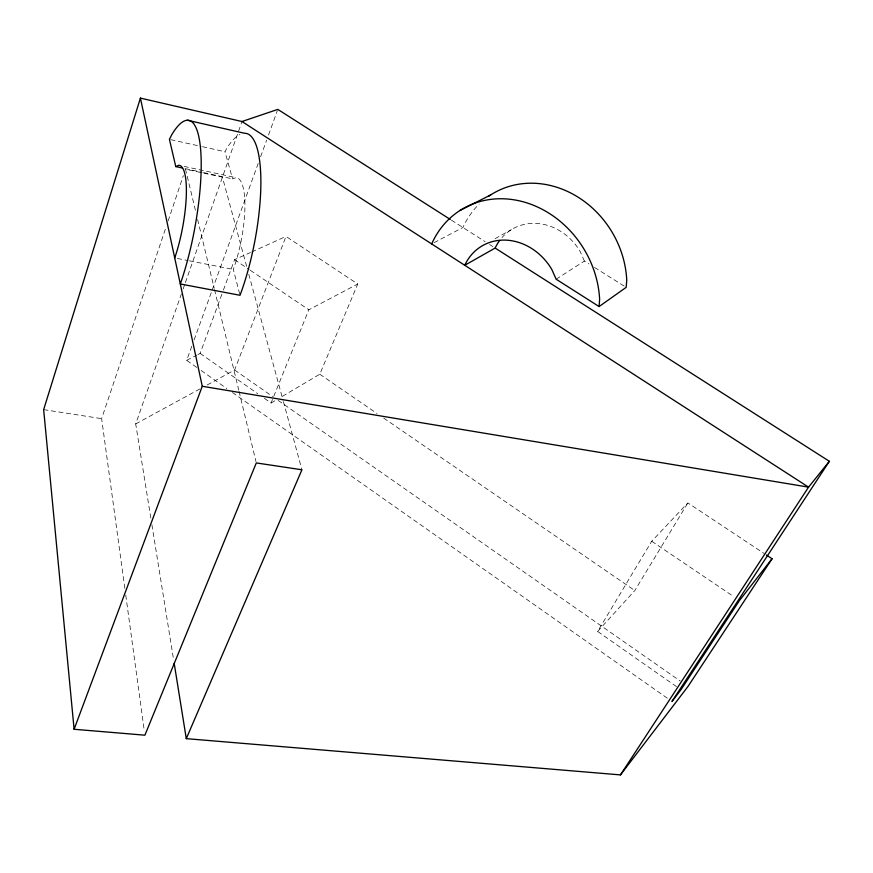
<?xml version="1.0" encoding="UTF-8"?>
<svg xmlns="http://www.w3.org/2000/svg" width="873" height="873" viewBox="0 0 873 873"><rect width="100%" height="100%" fill="white"/><g stroke="black" fill="none" stroke-linecap="round" stroke-linejoin="round"><path stroke-width="0.65" stroke-dasharray="4.37 3.27" d="M124.828 588.369L101.628 418.647L165.957 227.362M168.129 220.902L183.341 175.659M150.833 518.071L135.697 423.929L181.311 294.136M183.123 288.985L184.923 283.845M185.382 282.568L241.974 121.522M196.709 367.402L186.669 360.342L192.246 344.977M194.112 339.859L258.288 163.164M260.612 156.758L266.658 140.117M268.513 134.999L277.352 110.675M197.876 354.558L200.124 353.39L222.942 291.342M223.401 290.076L234.575 259.685L250.486 252.483M207.207 384.949L234.619 370.01L285.984 236.43L357.734 284.009L319.802 374.222L280.342 397.531M264.41 398.361L271.056 403.02L308.824 309.795L357.734 284.009M239.682 293.983L233.287 269.397A59.746 16.401 -79.2 0 0 244.866 209.411A59.746 16.401 -79.2 0 0 235.972 177.656L232.589 178.889L224.972 151.716L227.569 147.002A104.673 28.776 -79.2 0 1 239.879 134.475M676.52 686.636L597.634 631.452L651.716 541.249L687.859 502.913L764.191 553.526M597.634 631.452L634.824 590.53L687.859 502.913M556.134 279.207L584.397 261.06L588.915 263.897M271.056 403.02L275.704 400.271M495.144 238.667L511.382 229.632M135.697 423.929L200.059 388.856M434.077 242.672L462.919 227.493A94.011 82.553 58.8 0 1 479.168 204.118M186.669 360.342L196.752 355.136M251.719 251.926L285.984 236.43M43.65 409.644L101.628 418.647M177.383 258.484L188.033 260.569M189.365 260.82L233.287 269.397M184.148 166.405L235.972 177.656M185.021 168.587L202.198 172.308M203.518 172.592L232.589 178.889M170.759 139.647L201.172 146.413M202.492 146.708L224.972 151.716M594.557 267.454L626.17 287.359M451.417 220.16L485.148 241.679M489.589 244.516L492.929 246.644M234.575 259.685L249.209 269.55M250.333 270.314L308.824 309.795M651.716 541.249L733.877 596.706M319.802 374.222L376.972 413.475M383.694 418.102L634.824 590.53M234.619 370.01L272.583 396.517M278.171 400.412L680.176 680.984M200.124 353.39L257.753 393.712M201.172 370.534L226.827 388.572M232.404 392.49L667.496 698.324M584.397 261.06L580.196 251.533A53.7 47.142 58.8 0 0 501.975 237.587M246.655 266.407L222.408 177.186L185.513 169.198L195.399 210.218M248.794 274.286L283.027 400.249M283.387 401.558L301.927 469.783M197.625 219.472L214.212 288.276M214.529 289.607L238.766 390.155M239.082 391.486L255.985 461.61M151.913 524.804L173.531 659.29M125.745 595.102L144.154 729.795"/><path stroke-width="1.31" d="M499.64 240.49A53.7 47.142 58.8 0 0 495.144 248.063L464.752 265.283A55.468 48.004 58.6 0 1 506.111 240.14A55.468 48.004 58.6 0 1 551.769 269.386L556.134 279.207L599.085 306.554L599.631 299.243A97.11 84.081 58.6 0 0 527.718 203.158A97.11 84.081 58.6 0 0 431.677 243.938M495.144 248.063L829.35 461.293L808.551 487.145L241.974 121.522L140.411 98.103L43.65 409.644L74.107 729.271L144.896 735.186L256.313 462.93L301.927 469.783L186.287 738.645L620.463 774.897L688 686.44L772.059 558.742L766.439 555.021M74.107 729.271L202.263 386.27L140.411 98.103M620.463 774.897L808.551 487.145L202.263 386.27M829.35 461.293L671.959 701.466L680.962 689.735L739.496 600.504L772.059 558.742M599.085 306.554L626.17 287.359L626.749 280.244A94.011 82.553 58.8 0 0 576.933 196.458A94.011 82.553 58.8 0 0 488.564 196.349M459.929 210.513L490.801 194.854M187.291 120.223L244.451 133.253A104.673 28.776 -79.2 0 1 260.787 188.459A104.673 28.776 -79.2 0 1 240.02 295.281L180.307 283.976A106.091 25.764 -79.4 0 0 200.921 153.615A106.091 25.764 -79.4 0 0 171.85 134.54L169.427 139.353L175.779 166.59L178.834 165.259A60.553 14.688 -79.4 0 1 186.244 197.112A60.553 14.688 -79.4 0 1 174.731 257.961M241.974 121.522L277.821 109.387L450.272 219.429M175.779 166.59L182.381 168.02M174.185 663.327L186.287 738.645"/></g></svg>
